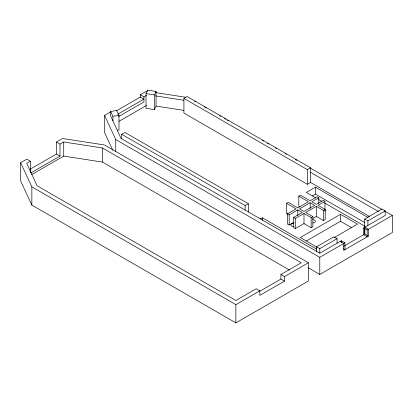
<?xml version="1.0" encoding="UTF-8"?>
<svg xmlns="http://www.w3.org/2000/svg" width="413" height="413" viewBox="0 0 413 413"><rect width="100%" height="100%" fill="white"/><g stroke="black" fill="none" stroke-linecap="round" stroke-linejoin="round"><path stroke-width="0.62" d="M156.062 106.1L156.062 91.423L147.637 90.117L146.011 93.622L146.011 108.299L154.436 109.6L156.062 106.1L183.878 110.4M154.436 109.6L154.436 94.923L156.062 91.423M30.175 169.191L56.436 154.028L56.436 142.057L62.606 138.494L104.417 144.963L308.434 262.751L308.434 280.99L235.869 322.883L31.853 205.096L20.65 180.956L20.65 162.717L26.819 159.155L30.397 161.22L30.397 172.624M112.837 150.327L104.566 132.511L104.566 115.408L110.736 111.846M140.353 97.313L140.353 94.747L146.522 91.185M116.327 110.901L140.353 97.029L143.93 99.094L117.669 114.256M30.397 161.22L26.695 163.357L37.087 185.747L235.869 300.509L256.23 288.754L259.813 290.824L259.813 295.383L284.495 281.134L284.495 276.571L308.434 262.751M56.436 142.057L60.014 144.122L63.721 141.984L102.491 147.983L301.278 262.751L280.912 274.506L280.912 279.064L259.689 291.32M140.353 94.747L143.93 96.812L146.579 95.284M118.784 116.461L143.93 101.944L143.93 96.812M118.949 121.355L146.532 105.429M30.96 172.871L60.014 156.093L60.014 144.122M31.672 174.596L63.721 156.093L102.491 162.092L289.549 270.087M121.721 138.851L121.721 134.292L124.927 132.439L248.337 203.686L248.337 211.983M310.53 182.453L307.324 184.306L183.914 113.059L183.914 98.382L187.125 96.528L310.53 167.776L310.53 182.453L369.702 216.619M121.721 134.292L245.126 205.54L248.337 203.686M183.914 98.382L307.324 169.629L310.53 167.776M287.536 214.063L286.467 213.449L286.467 203.33L288.197 202.334L297.819 207.889L308.434 201.761L298.805 196.206L298.805 206.324L299.879 206.939M298.805 196.206L300.535 195.21L310.163 200.764L317.07 196.774L318.8 197.77L318.8 203.464M260.252 219.035L262.405 217.79L316.776 249.184M368.174 217.584L315.47 187.156L306.338 192.427L315.769 197.873M312.243 195.999L315.47 194.141L364.844 222.648M294.041 222.184L289.183 224.987L287.453 223.991L287.453 213.872L296.095 208.885L286.467 203.33M287.453 213.872L289.183 214.874L297.819 209.887L302.264 212.447L293.622 217.434L293.622 227.553L295.352 228.549L303.989 223.562L311.149 227.697L312.878 226.701L312.878 216.582L305.718 212.447L316.332 206.319L323.487 210.454L325.217 209.458L325.217 219.577L323.487 220.573L316.332 216.438L312.982 218.374M310.163 202.757L299.549 208.885L303.989 211.451L314.603 205.323L310.163 202.757L310.163 208.451M318.8 197.77L311.887 201.761L316.332 204.327L323.245 200.336L324.969 201.332L324.969 211.451M293.622 217.434L295.352 218.436L303.989 213.449L311.149 217.579L312.878 216.582M324.969 201.332L318.062 205.323L325.217 209.458M334.081 237.681L357.55 224.135L340.519 214.301L300.287 237.527L316.771 247.041M306.436 240.965L340.519 221.285L351.504 227.625M316.58 251.894L316.58 246.788L333.854 236.814L337.065 238.668L337.065 243.226M364.705 233.681L364.705 219.004L381.984 209.03L385.195 210.883L385.195 215.441L363.595 227.909L363.595 234.749L367.178 236.814L367.178 229.974L392.35 215.441L392.35 232.54L319.786 274.433L308.083 267.676M316.58 246.788L319.786 248.641L337.065 238.668M364.705 219.004L367.916 220.857L385.195 210.883M117.168 130.348L118.99 130.069L118.99 115.392L116.75 110.524L110.679 111.453L110.679 116.012L121.004 138.438L319.786 253.205L341.381 240.733L344.963 242.803L344.963 249.643L343.43 248.755M20.65 162.717L31.853 186.857L235.869 304.644L259.813 290.824M104.566 115.408L115.769 139.548L319.786 257.335L344.963 242.803M343.606 246.293L364.829 234.037L368.411 236.102L368.411 229.261L364.829 227.196L364.829 234.037M368.411 236.102L343.73 250.355L343.73 243.515L340.147 241.445M110.679 111.453L112.919 116.321L118.99 115.392M156.026 92.657L185.798 97.261M146.011 93.622L154.436 94.923M155.262 95.857L183.878 100.282M194.461 101.19L195.576 101.835M204.497 106.988L206.17 107.953M219.546 115.676L220.661 116.316M224.564 118.572L225.679 119.212M227.351 120.183L228.466 120.823M262.472 140.456L263.582 141.101M267.485 143.352L268.6 143.998M275.29 147.859L276.405 148.499M285.326 153.651L286.436 154.292M295.357 159.444L297.03 160.409M310.406 168.132L381.757 209.329M384.544 210.935L392.35 215.441M310.37 172.242L378.633 211.657M318.542 199.474L321.872 201.399M324.644 203L365.144 226.381M363.595 227.909L367.178 229.974M280.912 274.506L284.495 276.571M280.912 279.064L284.495 281.134M56.436 154.028L60.014 156.093M367.916 220.857L367.916 225.415M341.381 240.733L341.381 242.601M340.519 214.301L340.519 221.285M323.487 210.454L323.487 220.573M319.786 248.641L319.786 253.205M319.786 257.335L319.786 274.433M316.332 206.319L316.332 216.438M315.47 187.156L315.47 194.141M311.149 217.579L311.149 227.697M307.324 169.629L307.324 184.306M303.989 213.449L303.989 223.562M297.819 209.887L297.819 215.576M295.352 218.436L295.352 228.549M289.183 214.874L289.183 224.987M262.405 217.79L262.405 220.33M245.126 205.54L245.126 210.098M235.869 304.644L235.869 322.883M147.637 90.117L147.637 91.258M115.769 139.548L115.769 151.581M112.919 116.321L112.919 120.88M102.491 147.983L102.491 162.092M63.721 141.984L63.721 156.093M31.853 186.857L31.853 205.096M312.77 219.587A2.968 1.714 0 0 1 315.351 221.254A2.968 1.714 0 0 1 312.863 222.974M293.87 226.561A2.968 1.714 0 0 1 290.907 224.848A2.968 1.714 0 0 1 293.87 223.134"/></g></svg>
